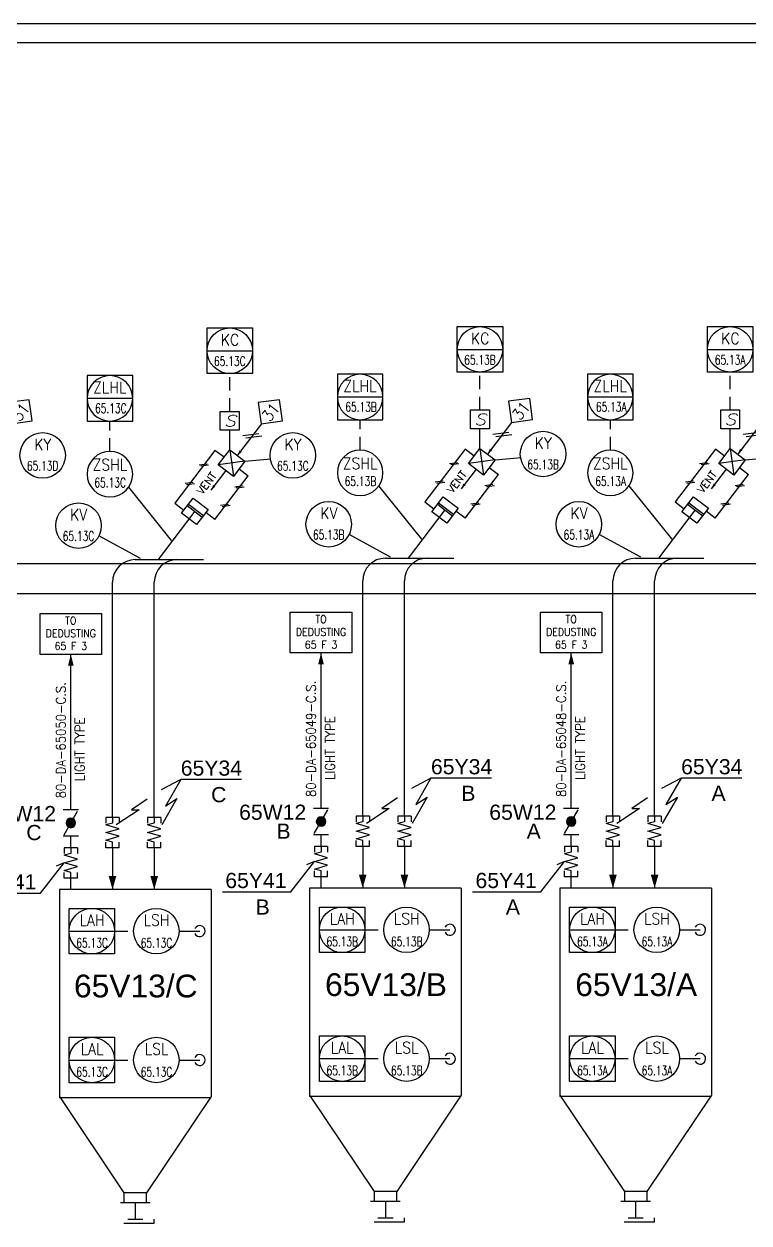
# Model space of a CAD drawing. Extents: x 7 to 110, y -78 to -14.
# Drawn here: x 56.36 to 75.49, y -45.89 to -14.26 of the extents above; entities that cross this region are included whole.
import ezdxf
from ezdxf.enums import TextEntityAlignment as Align

# ---------------------------------------------------------------- set-up
doc = ezdxf.new("R2010")
doc.units = 0
doc.header["$LTSCALE"] = 0.5
doc.header["$MEASUREMENT"] = 0
doc.linetypes.add('TRATT2', pattern=[1.1, 0.7, -0.4])
doc.layers.get('0').update_dxf_attribs({"linetype": 'CONTINUOUS'})
for name, color, linetype in [('GREEN', 92, 'CONTINUOUS'), ('RED', 1, 'CONTINUOUS'), ('S', 7, 'CONTINUOUS'), ('TRATT2', 5, 'TRATT2'), ('Y', 92, 'CONTINUOUS')]:
    doc.layers.add(name, color=color, linetype=linetype)
doc.styles.add('A4', font='arial.ttf', dxfattribs={"height": 0.4})
doc.styles.add('A6', font='arial.ttf', dxfattribs={"height": 0.6})
doc.styles.add('S', font='ITALIC', dxfattribs={"height": 6})
doc.styles.add('S15', font='SIMPLEX', dxfattribs={"width": 0.9, "height": 0.15})
doc.styles.add('S2', font='SIMPLEX', dxfattribs={"height": 0.2})
doc.styles.add('S25', font='SIMPLEX', dxfattribs={"width": 0.9, "height": 0.25})
doc.styles.add('S25S', font='SIMPLEX', dxfattribs={"width": 0.7, "height": 0.25})
doc.styles.add('S2S', font='SIMPLEX', dxfattribs={"width": 0.7, "height": 0.2})
doc.styles.add('S3', font='SIMPLEX', dxfattribs={"width": 0.9, "height": 0.3})

# ---------------------------------------------------------------- blocks, each defined once
blk = doc.blocks.new('STRUM0')
blk.add_circle((0, 0), 0.6)
at = {"style": 'S3', "width": 0.9}
blk.add_attdef('2', text='', height=0.3, dxfattribs=at).set_placement((0.005, 0.139), align=Align.CENTER)
at = {"layer": 'S', "style": 'S25', "width": 0.9}
blk.add_attdef('1', text='', height=0.25, dxfattribs=at).set_placement((0.005, -0.436), align=Align.CENTER)
blk = doc.blocks.new('NOMEN', base_point=(35, 22))
for p, q in [((35, 22.8), (34.6, 22.4)), ((35.4, 22.4), (35, 22.8)), ((34.6, 22.4), (35, 22)), ((35, 22), (35.4, 22.4))]:
    blk.add_line(p, q)
at = {"style": 'S3', "width": 0.9}
blk.add_attdef('1', text='', height=0.3, dxfattribs=at).set_placement((35, 22.236), align=Align.CENTER)
blk = doc.blocks.new('STRUMC')
blk.add_line((-0.6, 0), (0.6, 0))
blk.add_lwpolyline([(-0.6, 0.6), (0.6, 0.6), (0.6, -0.6), (-0.6, -0.6), (-0.6, 0.6)])
blk.add_circle((0, 0), 0.6)
at = {"style": 'S3', "width": 0.9}
blk.add_attdef('2', text='', height=0.3, dxfattribs=at).set_placement((0.005, 0.139), align=Align.CENTER)
at = {"style": 'S2'}
for tag, p in [('3', (0.8, 0.4)), ('4', (0.8, 0.1))]:
    blk.add_attdef(tag, p, '', height=0.2, dxfattribs=at)
at = {"layer": 'S', "style": 'S25', "width": 0.9}
blk.add_attdef('1', text='', height=0.25, dxfattribs=at).set_placement((0.005, -0.436), align=Align.CENTER)
blk = doc.blocks.new('COMPNEU', base_point=(32.45, 18.2))
for p, q in [((32.6, 18.35), (32.3, 18.05)), ((32.7, 18.35), (32.4, 18.05))]:
    blk.add_line(p, q)
blk = doc.blocks.new('FRECC1', base_point=(50.2, 51.5))
blk.add_solid([(50.2, 51.5), (50.5, 51.575), (50.5, 51.425)])
blk = doc.blocks.new('PRESA', base_point=(1.75, 0.1))
for p, q in [((1.5, 0.1), (1.5, 0.6)), ((1.5, 0.6), (2, 0.6)), ((2, 0.6), (2, 0.1)), ((2, 0.1), (1.5, 0.1))]:
    blk.add_line(p, q)
at = {"style": 'S', "width": 1.2}
blk.add_attdef('1', text='', height=0.3, dxfattribs=at).set_placement((1.75, 0.2), align=Align.CENTER)
blk = doc.blocks.new('*X5')
for p, q in [((12.778, 29.501), (12.903, 29.626)), ((12.782, 29.47), (12.934, 29.622)), ((12.786, 29.544), (12.86, 29.618)), ((12.792, 29.444), (12.96, 29.612)), ((12.806, 29.423), (12.981, 29.598)), ((12.823, 29.405), (12.999, 29.581)), ((12.844, 29.391), (13.013, 29.56)), ((12.87, 29.38), (13.023, 29.534)), ((12.9, 29.376), (13.028, 29.504)), ((12.942, 29.382), (13.022, 29.462))]:
    blk.add_line(p, q)
blk = doc.blocks.new('B', base_point=(54.6, 16))
at = {"layer": 'S'}
for p, q in [((54.6, 16.2), (54.6, 15.8)), ((54.641, 15.822), (55.265, 16.18)), ((55.3, 16.2), (55.3, 15.8))]:
    blk.add_line(p, q, dxfattribs=at)
blk.add_circle((54.953, 16.001), 0.125, dxfattribs=at)
blk.add_blockref('*X5', (42.05, -13.5), dxfattribs=at)
at = {"layer": 'S', "style": 'S2S', "width": 0.7}
for p in [(54.95, 16.3), (54.95, 15.5)]:
    blk.add_attdef('B', text='', height=0.2, dxfattribs=at).set_placement(p, align=Align.CENTER)
blk = doc.blocks.new('FLESS', base_point=(26.3, 5.675))
for p, q in [((25.5, 5.85), (25.65, 5.85)), ((25.5, 5.5), (25.5, 5.85)), ((25.65, 5.675), (25.7, 5.85)), ((25.7, 5.85), (25.8, 5.5)), ((25.8, 5.5), (25.9, 5.85)), ((25.9, 5.85), (26, 5.5)), ((26, 5.5), (26.1, 5.85)), ((26.15, 5.675), (26.1, 5.85)), ((26.3, 5.85), (26.15, 5.85)), ((26.3, 5.5), (26.3, 5.85)), ((25.5, 5.675), (25.65, 5.675)), ((25.5, 5.5), (25.65, 5.5)), ((26.3, 5.675), (26.15, 5.675)), ((26.3, 5.5), (26.15, 5.5))]:
    blk.add_line(p, q)
blk = doc.blocks.new('FRECC2', base_point=(19.5, 44))
at = {"layer": 'RED'}
blk.add_solid([(19.5, 44), (19.85, 44.1), (19.85, 43.9)], dxfattribs=at)
blk = doc.blocks.new('STRUM', base_point=(33, 38))
blk.add_circle((33, 38), 0.6)
at = {"width": 0.9}
for tag, height, style, p in [('2', 0.3, 'S3', (33, 38.1)), ('1', 0.25, 'S25', (33, 37.6))]:
    blk.add_attdef(tag, text='', height=height, dxfattribs=dict(at, style=style)).set_placement(p, align=Align.CENTER)
blk = doc.blocks.new('LINEA')
at = {"layer": 'S', "style": 'S25', "width": 0.9}
blk.add_attdef('LINE', (0, 0.14), '', height=0.25, dxfattribs=at)

msp = doc.modelspace()

# ---------------------------------------------------------------- linework, layer by layer
for p, q in [((109.874, -14.261), (6.7, -14.261)), ((61.793, -25.493), (61.793, -24.978)), ((62.629, -24.809), (61.992, -25.644)), ((68.393, -25.457), (68.393, -24.942)), ((69.229, -24.773), (68.592, -25.608)), ((74.993, -25.457), (74.993, -24.942)), ((75.829, -24.773), (75.192, -25.608)), ((61.403, -25.51), (60.342, -26.901)), ((61.642, -25.691), (61.403, -25.51)), ((61.49, -25.89), (61.793, -25.493)), ((61.793, -25.493), (62.191, -25.796)), ((61.793, -25.493), (61.888, -26.193)), ((68.003, -25.474), (66.942, -26.865)), ((68.242, -25.656), (68.003, -25.474)), ((68.09, -25.854), (68.393, -25.457)), ((68.393, -25.457), (68.791, -25.76)), ((68.393, -25.457), (68.488, -26.158)), ((74.603, -25.474), (73.542, -26.865)), ((74.842, -25.656), (74.603, -25.474)), ((74.69, -25.854), (74.993, -25.457)), ((74.993, -25.457), (75.391, -25.76)), ((74.993, -25.457), (75.088, -26.158)), ((62.191, -25.796), (61.49, -25.89)), ((61.888, -26.193), (61.49, -25.89)), ((62.191, -25.796), (61.888, -26.193)), ((62.191, -25.796), (62.876, -25.728)), ((68.791, -25.76), (68.09, -25.854)), ((68.488, -26.158), (68.09, -25.854)), ((68.791, -25.76), (68.488, -26.158)), ((68.791, -25.76), (69.476, -25.692)), ((75.391, -25.76), (74.69, -25.854)), ((75.088, -26.158), (74.69, -25.854)), ((75.391, -25.76), (75.088, -26.158)), ((75.391, -25.76), (76.076, -25.692)), ((61.689, -26.042), (61.295, -26.559)), ((61.399, -27.33), (62.278, -26.177)), ((62.039, -25.995), (62.278, -26.177)), ((68.289, -26.006), (67.895, -26.523)), ((67.999, -27.294), (68.878, -26.141)), ((68.639, -25.959), (68.878, -26.141)), ((74.889, -26.006), (74.495, -26.523)), ((74.599, -27.294), (75.478, -26.141)), ((75.239, -25.959), (75.478, -26.141)), ((59.12, -26.481), (60.251, -27.883)), ((65.72, -26.445), (66.851, -27.847)), ((72.32, -26.445), (73.451, -27.847)), ((60.52, -27.163), (60.823, -26.765)), ((60.823, -26.765), (61.221, -27.068)), ((66.942, -26.865), (67.18, -27.047)), ((67.12, -27.127), (67.423, -26.729)), ((67.423, -26.729), (67.821, -27.032)), ((73.542, -26.865), (73.78, -27.047)), ((73.72, -27.127), (74.023, -26.729)), ((74.023, -26.729), (74.421, -27.032)), ((60.87, -27.115), (59.9, -28.388)), ((60.342, -26.901), (60.58, -27.083)), ((60.917, -27.466), (60.52, -27.163)), ((60.671, -26.964), (61.069, -27.267)), ((60.702, -26.924), (61.099, -27.227)), ((61.221, -27.068), (60.917, -27.466)), ((61.399, -27.33), (61.16, -27.148)), ((67.47, -27.079), (66.5, -28.352)), ((67.517, -27.43), (67.12, -27.127)), ((67.271, -26.928), (67.669, -27.231)), ((67.302, -26.888), (67.699, -27.191)), ((67.821, -27.032), (67.517, -27.43)), ((67.999, -27.294), (67.76, -27.112)), ((74.07, -27.079), (73.1, -28.352)), ((74.117, -27.43), (73.72, -27.127)), ((73.871, -26.928), (74.269, -27.231)), ((73.902, -26.888), (74.299, -27.191)), ((74.421, -27.032), (74.117, -27.43)), ((74.599, -27.294), (74.36, -27.112)), ((59.436, -28.357), (58.341, -27.761)), ((66.036, -28.321), (64.941, -27.725)), ((72.636, -28.321), (71.541, -27.725)), ((57.6, -34.988), (57.6, -30.888)), ((64.2, -34.952), (64.2, -30.852)), ((70.8, -34.952), (70.8, -30.852)), ((57.6, -35.988), (57.6, -35.668)), ((64.2, -35.952), (64.2, -35.632)), ((70.8, -35.952), (70.8, -35.632)), ((64.2, -37.052), (64.2, -36.677)), ((70.8, -37.052), (70.8, -36.677)), ((57.6, -37.088), (57.6, -36.713)), ((60.456, -38.188), (61, -38.188)), ((67.056, -38.152), (67.6, -38.152)), ((73.656, -38.152), (74.2, -38.152)), ((60.456, -41.588), (61, -41.588)), ((67.056, -41.552), (67.6, -41.552)), ((73.656, -41.552), (74.2, -41.552)), ((59.1, -45.788), (59.5, -45.788)), ((59.8, -45.888), (59.8, -45.788)), ((65.6, -45.852), (66.4, -45.852)), ((65.7, -45.752), (66.1, -45.752)), ((66.4, -45.852), (66.4, -45.752)), ((72.2, -45.852), (73, -45.852)), ((72.3, -45.752), (72.7, -45.752)), ((73, -45.852), (73, -45.752)), ((59, -45.888), (59.8, -45.888))]:
    msp.add_line(p, q)
for points in [[(67.1, -34.152), (66.585, -34.429)], [(68.7, -34.152), (67.1, -34.152), (66.7, -34.852), (67, -34.652), (66.6, -35.352)], [(73.7, -34.152), (73.185, -34.429)], [(75.3, -34.152), (73.7, -34.152), (73.3, -34.852), (73.6, -34.652), (73.2, -35.352)], [(60.5, -34.188), (59.985, -34.465)], [(62.1, -34.188), (60.5, -34.188), (60.1, -34.888), (60.4, -34.688), (60, -35.388)], [(59.615, -34.711), (59.2, -34.988), (59.4, -34.988), (58.8, -35.388)], [(66.215, -34.675), (65.8, -34.952), (66, -34.952), (65.4, -35.352)], [(72.815, -34.675), (72.4, -34.952), (72.6, -34.952), (72, -35.352)], [(61.6, -37.152), (63.4, -37.152), (64.025, -36.352), (63.817, -36.443)], [(68.2, -37.152), (70, -37.152), (70.625, -36.352), (70.417, -36.443)], [(55, -37.188), (56.8, -37.188), (57.425, -36.388), (57.217, -36.479)]]:
    msp.add_lwpolyline(points)
for centre in [(61, -38.188), (67.6, -38.152), (74.2, -38.152), (67.6, -41.552), (74.2, -41.552), (61, -41.588)]:
    msp.add_arc(centre, 0.145, 206.8098, 151.0636)
at = {"layer": 'GREEN'}
for p, q in [((13.1, -28.488), (80.752, -28.488)), ((80.752, -29.288), (13.1, -29.288)), ((59.591, -45.089), (59.002, -45.089)), ((59.002, -45.089), (59.002, -45.348)), ((66.191, -45.053), (65.602, -45.053)), ((65.602, -45.053), (65.602, -45.312)), ((72.791, -45.053), (72.202, -45.053)), ((72.202, -45.053), (72.202, -45.312)), ((58.909, -45.348), (59.691, -45.348)), ((65.509, -45.312), (66.291, -45.312)), ((72.109, -45.312), (72.891, -45.312))]:
    msp.add_line(p, q, dxfattribs=at)
at = {"layer": 'GREEN', "linetype": 'Continuous'}
for p, q in [((61.3, -37.088), (57.3, -37.088)), ((57.3, -37.088), (57.3, -42.588)), ((61.3, -37.088), (61.3, -42.552)), ((67.9, -37.052), (63.9, -37.052)), ((63.9, -37.052), (63.9, -42.552)), ((67.9, -37.052), (67.9, -42.516)), ((74.5, -37.052), (70.5, -37.052)), ((70.5, -37.052), (70.5, -42.552)), ((74.5, -37.052), (74.5, -42.516)), ((57.3, -42.552), (59.002, -45.089)), ((61.3, -42.588), (57.3, -42.588)), ((61.3, -42.552), (59.598, -45.089)), ((63.9, -42.516), (65.602, -45.053)), ((67.9, -42.552), (63.9, -42.552)), ((67.9, -42.516), (66.198, -45.053)), ((70.5, -42.516), (72.202, -45.053)), ((74.5, -42.552), (70.5, -42.552)), ((74.5, -42.516), (72.798, -45.053)), ((59.591, -45.088), (59.591, -45.348)), ((66.191, -45.052), (66.191, -45.312)), ((72.791, -45.052), (72.791, -45.312))]:
    msp.add_line(p, q, dxfattribs=at)
at = {"layer": 'RED'}
for p, q in [((109.374, -14.761), (7.2, -14.761)), ((59.3, -28.388), (61.1, -28.388)), ((65.9, -28.352), (67.7, -28.352)), ((72.5, -28.352), (74.3, -28.352)), ((58.7, -35.188), (58.7, -28.988)), ((59.8, -35.188), (59.8, -28.988)), ((65.3, -35.152), (65.3, -28.952)), ((66.4, -35.152), (66.4, -28.952)), ((71.9, -35.152), (71.9, -28.952)), ((73, -35.152), (73, -28.952)), ((58.7, -35.988), (58.7, -37.088)), ((59.8, -35.988), (59.8, -37.088)), ((65.3, -35.952), (65.3, -37.052)), ((66.4, -35.952), (66.4, -37.052)), ((71.9, -35.952), (71.9, -37.052)), ((73, -35.952), (73, -37.052)), ((59.3, -45.348), (59.3, -45.788)), ((65.9, -45.312), (65.9, -45.752)), ((72.5, -45.312), (72.5, -45.752))]:
    msp.add_line(p, q, dxfattribs=at)
for centre in [(59.3, -28.988), (60.4, -28.988), (65.9, -28.952), (67, -28.952), (72.5, -28.952), (73.6, -28.952)]:
    msp.add_arc(centre, 0.6, 90, 180, dxfattribs=at)
at = {"layer": 'S'}
for p, q in [((56.79, -29.808), (58.41, -29.808)), ((56.79, -30.888), (56.79, -29.808)), ((58.41, -29.808), (58.41, -30.888)), ((63.39, -29.772), (65.01, -29.772)), ((63.39, -30.852), (63.39, -29.772)), ((65.01, -29.772), (65.01, -30.852)), ((69.99, -29.772), (71.61, -29.772)), ((69.99, -30.852), (69.99, -29.772)), ((71.61, -29.772), (71.61, -30.852)), ((58.41, -30.888), (56.79, -30.888)), ((65.01, -30.852), (63.39, -30.852)), ((71.61, -30.852), (69.99, -30.852))]:
    msp.add_line(p, q, dxfattribs=at)
at = {"layer": 'TRATT2'}
for p, q in [((61.793, -24.478), (61.793, -23.479)), ((68.393, -24.442), (68.393, -23.443)), ((74.993, -24.442), (74.993, -23.443)), ((58.632, -25.535), (58.632, -24.735)), ((65.232, -25.5), (65.232, -24.7)), ((71.832, -25.5), (71.832, -24.7)), ((58.756, -38.188), (59.256, -38.188)), ((65.356, -38.152), (65.856, -38.152)), ((71.956, -38.152), (72.456, -38.152)), ((58.756, -41.588), (59.256, -41.588)), ((65.356, -41.552), (65.856, -41.552)), ((71.956, -41.552), (72.456, -41.552))]:
    msp.add_line(p, q, dxfattribs=at)

# ---------------------------------------------------------------- block references
ref = msp.add_blockref('STRUMC', (61.793, -22.879))
ref.add_attrib('2', 'KC', dxfattribs={"height": 0.3, "style": 'S3', "width": 0.9}).set_placement((61.799, -22.74), align=Align.CENTER)
ref.add_attrib('1', '65.13C', dxfattribs={"layer": 'S', "height": 0.25, "style": 'S25S', "width": 0.7}).set_placement((61.793, -23.279), align=Align.CENTER)
ref = msp.add_blockref('STRUMC', (68.393, -22.843))
ref.add_attrib('2', 'KC', dxfattribs={"height": 0.3, "style": 'S3', "width": 0.9}).set_placement((68.399, -22.704), align=Align.CENTER)
ref.add_attrib('1', '65.13B', dxfattribs={"layer": 'S', "height": 0.25, "style": 'S25S', "width": 0.7}).set_placement((68.393, -23.243), align=Align.CENTER)
ref = msp.add_blockref('STRUMC', (74.993, -22.843))
ref.add_attrib('2', 'KC', dxfattribs={"height": 0.3, "style": 'S3', "width": 0.9}).set_placement((74.999, -22.704), align=Align.CENTER)
ref.add_attrib('1', '65.13A', dxfattribs={"layer": 'S', "height": 0.25, "style": 'S25S', "width": 0.7}).set_placement((74.993, -23.243), align=Align.CENTER)
ref = msp.add_blockref('STRUMC', (58.632, -24.135), dxfattribs=dict(xscale=-1))
ref.add_attrib('2', 'ZLHL', dxfattribs={"height": 0.3, "style": 'S3', "width": 0.9}).set_placement((58.627, -23.996), align=Align.CENTER)
ref.add_attrib('1', '65.13C', dxfattribs={"layer": 'S', "height": 0.25, "style": 'S25S', "width": 0.7}).set_placement((58.656, -24.522), align=Align.CENTER)
ref = msp.add_blockref('STRUMC', (65.232, -24.1), dxfattribs=dict(xscale=-1))
ref.add_attrib('2', 'ZLHL', dxfattribs={"height": 0.3, "style": 'S3', "width": 0.9}).set_placement((65.227, -23.96), align=Align.CENTER)
ref.add_attrib('1', '65.13B', dxfattribs={"layer": 'S', "height": 0.25, "style": 'S25S', "width": 0.7}).set_placement((65.256, -24.486), align=Align.CENTER)
ref = msp.add_blockref('STRUMC', (71.832, -24.1), dxfattribs=dict(xscale=-1))
ref.add_attrib('2', 'ZLHL', dxfattribs={"height": 0.3, "style": 'S3', "width": 0.9}).set_placement((71.827, -23.96), align=Align.CENTER)
ref.add_attrib('1', '65.13A', dxfattribs={"layer": 'S', "height": 0.25, "style": 'S25S', "width": 0.7}).set_placement((71.856, -24.486), align=Align.CENTER)
for name, p, rotation, values in [('NOMEN', (56.581, -24.732), 52.67035938605023, {'1': '31'}), ('NOMEN', (63.181, -24.732), 52.67035938605023, {'1': '31'}), ('NOMEN', (69.781, -24.696), 52.67035938605023, {'1': '31'}), ('LINEA', (64.2, -34.652), 90, {'LINE': '80-DA-65049-C.S.'}), ('LINEA', (70.8, -34.652), 90, {'LINE': '80-DA-65048-C.S.'}), ('LINEA', (57.6, -34.688), 90, {'LINE': '80-DA-65050-C.S.'}), ('LINEA', (58.1, -34.388), 90, {'LINE': ' LIGHT TYPE'}), ('LINEA', (64.7, -34.352), 90, {'LINE': ' LIGHT TYPE'}), ('LINEA', (71.3, -34.352), 90, {'LINE': ' LIGHT TYPE'})]:
    msp.add_blockref(name, p, dxfattribs=dict(rotation=rotation)).add_auto_attribs(values)
for p in [(61.793, -24.978), (68.393, -24.942), (74.993, -24.942)]:
    msp.add_blockref('PRESA', p).add_auto_attribs({'1': 'S'})
ref = msp.add_blockref('STRUM0', (56.857, -25.64))
ref.add_attrib('2', 'KY', dxfattribs={"height": 0.3, "style": 'S3', "width": 0.9}).set_placement((56.862, -25.501), align=Align.CENTER)
ref.add_attrib('1', '65.13D', dxfattribs={"layer": 'S', "height": 0.25, "style": 'S25S', "width": 0.7}).set_placement((56.857, -26.04), align=Align.CENTER)
ref = msp.add_blockref('STRUM0', (63.457, -25.64))
ref.add_attrib('2', 'KY', dxfattribs={"height": 0.3, "style": 'S3', "width": 0.9}).set_placement((63.462, -25.501), align=Align.CENTER)
ref.add_attrib('1', '65.13C', dxfattribs={"layer": 'S', "height": 0.25, "style": 'S25S', "width": 0.7}).set_placement((63.457, -26.04), align=Align.CENTER)
ref = msp.add_blockref('STRUM0', (70.057, -25.604))
ref.add_attrib('2', 'KY', dxfattribs={"height": 0.3, "style": 'S3', "width": 0.9}).set_placement((70.062, -25.465), align=Align.CENTER)
ref.add_attrib('1', '65.13B', dxfattribs={"layer": 'S', "height": 0.25, "style": 'S25S', "width": 0.7}).set_placement((70.057, -26.004), align=Align.CENTER)
ref = msp.add_blockref('STRUM', (58.632, -26.135), dxfattribs=dict(xscale=-1))
ref.add_attrib('2', 'ZSHL', dxfattribs={"height": 0.3, "style": 'S3', "width": 0.9}).set_placement((58.632, -26.035), align=Align.CENTER)
ref.add_attrib('1', '65.13C', dxfattribs={"layer": 'S', "height": 0.25, "style": 'S25S', "width": 0.7}).set_placement((58.639, -26.483), align=Align.CENTER)
at = {"yscale": 0.5, "zscale": 0.5}
for name, p, xscale, rotation in [('FRECC1', (61.992, -25.644), 0.5000000000000041, 52.67035938605073), ('FRECC1', (68.592, -25.608), 0.5000000000000041, 52.67035938605073), ('FRECC1', (75.192, -25.608), 0.5000000000000041, 52.67035938605073), ('COMPNEU', (61.091, -25.883), 0.5000000000000021, 322.6703593860501), ('COMPNEU', (67.691, -25.847), 0.5000000000000021, 322.6703593860501), ('COMPNEU', (74.291, -25.847), 0.5000000000000021, 322.6703593860501), ('COMPNEU', (67.319, -26.335), 0.5000000000000021, 322.6703593860501), ('COMPNEU', (73.919, -26.335), 0.5000000000000021, 322.6703593860501), ('COMPNEU', (60.719, -26.371), 0.5000000000000021, 322.6703593860501), ('FRECC1', (61.295, -26.559), 0.5000000000000041, 52.67035938605073), ('COMPNEU', (62.028, -26.461), 0.5000000000000021, 322.6703593860501), ('FRECC1', (67.895, -26.523), 0.5000000000000041, 52.67035938605073), ('COMPNEU', (68.628, -26.425), 0.5000000000000021, 322.6703593860501), ('FRECC1', (74.495, -26.523), 0.5000000000000041, 52.67035938605073), ('COMPNEU', (75.228, -26.425), 0.5000000000000021, 322.6703593860501), ('COMPNEU', (61.656, -26.949), 0.5000000000000021, 322.6703593860501), ('COMPNEU', (68.256, -26.913), 0.5000000000000021, 322.6703593860501), ('COMPNEU', (74.856, -26.913), 0.5000000000000021, 322.6703593860501)]:
    msp.add_blockref(name, p, dxfattribs=dict(at, xscale=xscale, rotation=rotation))
ref = msp.add_blockref('STRUM', (65.232, -26.1), dxfattribs=dict(xscale=-1))
ref.add_attrib('2', 'ZSHL', dxfattribs={"height": 0.3, "style": 'S3', "width": 0.9}).set_placement((65.232, -26), align=Align.CENTER)
ref.add_attrib('1', '65.13B', dxfattribs={"layer": 'S', "height": 0.25, "style": 'S25S', "width": 0.7}).set_placement((65.239, -26.447), align=Align.CENTER)
ref = msp.add_blockref('STRUM', (71.832, -26.1), dxfattribs=dict(xscale=-1))
ref.add_attrib('2', 'ZSHL', dxfattribs={"height": 0.3, "style": 'S3', "width": 0.9}).set_placement((71.832, -26), align=Align.CENTER)
ref.add_attrib('1', '65.13A', dxfattribs={"layer": 'S', "height": 0.25, "style": 'S25S', "width": 0.7}).set_placement((71.839, -26.447), align=Align.CENTER)
ref = msp.add_blockref('STRUM0', (64.403, -27.457))
ref.add_attrib('2', 'KV', dxfattribs={"height": 0.3, "style": 'S3', "width": 0.9}).set_placement((64.408, -27.317), align=Align.CENTER)
ref.add_attrib('1', '65.13B', dxfattribs={"layer": 'S', "height": 0.25, "style": 'S25S', "width": 0.7}).set_placement((64.403, -27.857), align=Align.CENTER)
ref = msp.add_blockref('STRUM0', (71.003, -27.457))
ref.add_attrib('2', 'KV', dxfattribs={"height": 0.3, "style": 'S3', "width": 0.9}).set_placement((71.008, -27.317), align=Align.CENTER)
ref.add_attrib('1', '65.13A', dxfattribs={"layer": 'S', "height": 0.25, "style": 'S25S', "width": 0.7}).set_placement((71.003, -27.857), align=Align.CENTER)
ref = msp.add_blockref('STRUM0', (57.803, -27.493))
ref.add_attrib('2', 'KV', dxfattribs={"height": 0.3, "style": 'S3', "width": 0.9}).set_placement((57.808, -27.353), align=Align.CENTER)
ref.add_attrib('1', '65.13C', dxfattribs={"layer": 'S', "height": 0.25, "style": 'S25S', "width": 0.7}).set_placement((57.803, -27.893), align=Align.CENTER)
for name, p, rotation in [('FRECC1', (57.6, -30.888), 270), ('FRECC1', (64.2, -30.852), 270), ('FRECC1', (70.8, -30.852), 270), ('FLESS', (58.7, -35.188), 90), ('FLESS', (59.8, -35.188), 90), ('FLESS', (65.3, -35.152), 90), ('FLESS', (66.4, -35.152), 90), ('FLESS', (71.9, -35.152), 90), ('FLESS', (73, -35.152), 90), ('FLESS', (57.6, -35.988), 90), ('FLESS', (64.2, -35.952), 90), ('FLESS', (70.8, -35.952), 90), ('FRECC2', (58.7, -37.088), 90), ('FRECC2', (59.8, -37.088), 90), ('FRECC2', (65.3, -37.052), 90), ('FRECC2', (66.4, -37.052), 90), ('FRECC2', (71.9, -37.052), 90), ('FRECC2', (73, -37.052), 90)]:
    msp.add_blockref(name, p, dxfattribs=dict(rotation=rotation))
at = {"xscale": -1, "rotation": 270}
for p in [(57.6, -35.688), (64.2, -35.652), (70.8, -35.652)]:
    msp.add_blockref('B', p, dxfattribs=at)
ref = msp.add_blockref('STRUMC', (58.156, -38.188))
ref.add_attrib('2', 'LAH', dxfattribs={"height": 0.3, "style": 'S3', "width": 0.9}).set_placement((58.161, -38.048), align=Align.CENTER)
ref.add_attrib('1', '65.13C', dxfattribs={"layer": 'S', "height": 0.25, "style": 'S25S', "width": 0.7}).set_placement((58.161, -38.624), align=Align.CENTER)
ref = msp.add_blockref('STRUM0', (59.856, -38.188))
ref.add_attrib('2', 'LSH', dxfattribs={"height": 0.3, "style": 'S3', "width": 0.9}).set_placement((59.861, -38.048), align=Align.CENTER)
ref.add_attrib('1', '65.13C', dxfattribs={"layer": 'S', "height": 0.25, "style": 'S25S', "width": 0.7}).set_placement((59.861, -38.624), align=Align.CENTER)
ref = msp.add_blockref('STRUMC', (64.756, -38.152))
ref.add_attrib('2', 'LAH', dxfattribs={"height": 0.3, "style": 'S3', "width": 0.9}).set_placement((64.761, -38.012), align=Align.CENTER)
ref.add_attrib('1', '65.13B', dxfattribs={"layer": 'S', "height": 0.25, "style": 'S25S', "width": 0.7}).set_placement((64.761, -38.588), align=Align.CENTER)
ref = msp.add_blockref('STRUM0', (66.456, -38.152))
ref.add_attrib('2', 'LSH', dxfattribs={"height": 0.3, "style": 'S3', "width": 0.9}).set_placement((66.461, -38.012), align=Align.CENTER)
ref.add_attrib('1', '65.13B', dxfattribs={"layer": 'S', "height": 0.25, "style": 'S25S', "width": 0.7}).set_placement((66.461, -38.588), align=Align.CENTER)
ref = msp.add_blockref('STRUMC', (71.356, -38.152))
ref.add_attrib('2', 'LAH', dxfattribs={"height": 0.3, "style": 'S3', "width": 0.9}).set_placement((71.361, -38.012), align=Align.CENTER)
ref.add_attrib('1', '65.13A', dxfattribs={"layer": 'S', "height": 0.25, "style": 'S25S', "width": 0.7}).set_placement((71.361, -38.588), align=Align.CENTER)
ref = msp.add_blockref('STRUM0', (73.056, -38.152))
ref.add_attrib('2', 'LSH', dxfattribs={"height": 0.3, "style": 'S3', "width": 0.9}).set_placement((73.061, -38.012), align=Align.CENTER)
ref.add_attrib('1', '65.13A', dxfattribs={"layer": 'S', "height": 0.25, "style": 'S25S', "width": 0.7}).set_placement((73.061, -38.588), align=Align.CENTER)
ref = msp.add_blockref('STRUMC', (58.156, -41.588))
ref.add_attrib('2', 'LAL', dxfattribs={"height": 0.3, "style": 'S3', "width": 0.9}).set_placement((58.161, -41.448), align=Align.CENTER)
ref.add_attrib('1', '65.13C', dxfattribs={"layer": 'S', "height": 0.25, "style": 'S25S', "width": 0.7}).set_placement((58.161, -42.024), align=Align.CENTER)
ref = msp.add_blockref('STRUM0', (59.856, -41.588))
ref.add_attrib('2', 'LSL', dxfattribs={"height": 0.3, "style": 'S3', "width": 0.9}).set_placement((59.861, -41.448), align=Align.CENTER)
ref.add_attrib('1', '65.13C', dxfattribs={"layer": 'S', "height": 0.25, "style": 'S25S', "width": 0.7}).set_placement((59.861, -42.024), align=Align.CENTER)
ref = msp.add_blockref('STRUMC', (64.756, -41.552))
ref.add_attrib('2', 'LAL', dxfattribs={"height": 0.3, "style": 'S3', "width": 0.9}).set_placement((64.761, -41.412), align=Align.CENTER)
ref.add_attrib('1', '65.13B', dxfattribs={"layer": 'S', "height": 0.25, "style": 'S25S', "width": 0.7}).set_placement((64.761, -41.988), align=Align.CENTER)
ref = msp.add_blockref('STRUM0', (66.456, -41.552))
ref.add_attrib('2', 'LSL', dxfattribs={"height": 0.3, "style": 'S3', "width": 0.9}).set_placement((66.461, -41.412), align=Align.CENTER)
ref.add_attrib('1', '65.13B', dxfattribs={"layer": 'S', "height": 0.25, "style": 'S25S', "width": 0.7}).set_placement((66.461, -41.988), align=Align.CENTER)
ref = msp.add_blockref('STRUMC', (71.356, -41.552))
ref.add_attrib('2', 'LAL', dxfattribs={"height": 0.3, "style": 'S3', "width": 0.9}).set_placement((71.361, -41.412), align=Align.CENTER)
ref.add_attrib('1', '65.13A', dxfattribs={"layer": 'S', "height": 0.25, "style": 'S25S', "width": 0.7}).set_placement((71.361, -41.988), align=Align.CENTER)
ref = msp.add_blockref('STRUM0', (73.056, -41.552))
ref.add_attrib('2', 'LSL', dxfattribs={"height": 0.3, "style": 'S3', "width": 0.9}).set_placement((73.061, -41.412), align=Align.CENTER)
ref.add_attrib('1', '65.13A', dxfattribs={"layer": 'S', "height": 0.25, "style": 'S25S', "width": 0.7}).set_placement((73.061, -41.988), align=Align.CENTER)
at = {"layer": 'S', "rotation": 322.6703593860501}
for p in [(62.346, -25.097), (68.946, -25.061), (75.546, -25.061)]:
    msp.add_blockref('COMPNEU', p, dxfattribs=at)

# ---------------------------------------------------------------- texts
at = {"layer": 'S', "style": 'S2'}
for p in [(61.458, -26.18), (68.058, -26.144), (74.658, -26.144)]:
    msp.add_text('VENT', height=0.2, rotation=52.6704, dxfattribs=at).set_placement(p, align=Align.RIGHT)
at = {"layer": 'S', "style": 'S15', "width": 0.9}
for s, p in [('TO', (57.6, -30.097)), ('TO', (64.2, -30.061)), ('TO', (70.8, -30.061)), ('DEDUSTING', (57.6, -30.435)), ('DEDUSTING', (64.2, -30.399)), ('DEDUSTING', (70.8, -30.399)), ('65 F 3', (57.6, -30.772)), ('65 F 3', (64.2, -30.736)), ('65 F 3', (70.8, -30.736))]:
    msp.add_text(s, height=0.2025, dxfattribs=at).set_placement(p, align=Align.CENTER)
at = {"layer": 'Y', "style": 'A4'}
for s, p in [('65Y34', (60.5, -34.088)), ('65Y34', (67.1, -34.052)), ('65Y34', (73.7, -34.052)), ('C', (61.3, -34.788)), ('B', (67.9, -34.752)), ('A', (74.5, -34.752)), ('65W12', (55.439, -35.288)), ('65W12', (62.039, -35.252)), ('65W12', (68.639, -35.252)), ('C', (56.425, -35.788)), ('B', (63.025, -35.752)), ('A', (69.625, -35.752)), ('65Y41', (55.075, -37.088)), ('65Y41', (61.675, -37.052)), ('65Y41', (68.275, -37.052)), ('B', (62.475, -37.752)), ('A', (69.075, -37.752))]:
    msp.add_text(s, height=0.4, dxfattribs=at).set_placement(p)
at = {"layer": 'Y', "style": 'A6'}
for s, p in [('65V13/C', (59.314, -39.936)), ('65V13/B', (65.914, -39.9)), ('65V13/A', (72.514, -39.9))]:
    msp.add_text(s, height=0.6, dxfattribs=at).set_placement(p, align=Align.CENTER)

doc.saveas('drawing.dxf')
